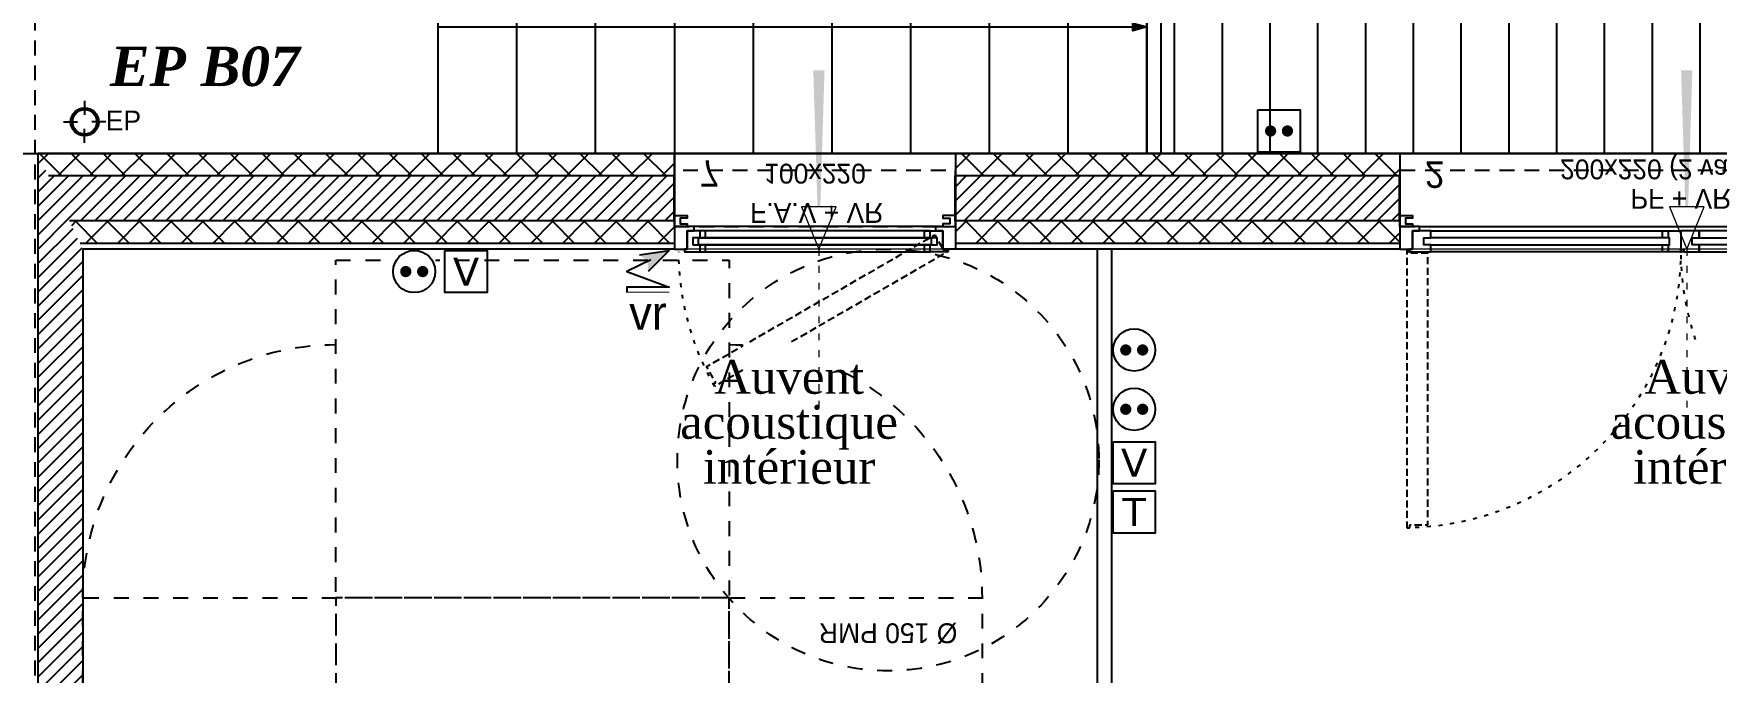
# Model space of a CAD drawing. Header units: centimetres. Extents: x -58072 to 12532, y -30603 to 6224.
# Drawn here: x 9811 to 10410, y 4733 to 4960 of the extents above; entities that cross this region are included whole.
import ezdxf

# ---------------------------------------------------------------- set-up
doc = ezdxf.new("R2010")
doc.units = ezdxf.units.CM
for name, pattern in [('ACAD_ISO03W100', [30, 12, -18]), ('Style de ligne -11', [0.347222, 0.20828, -0.138942]), ('Style de ligne -12', [0.164042, 0.054681, -0.109361]), ('Style de ligne -13', [0.147638, 0.098425, -0.049213]), ('Style de ligne -14', [0.147638, 0.098425, -0.049213]), ('Style de ligne -17', [0.347222, 0.20828, -0.138942]), ('Style de ligne -18', [0.164042, 0.054681, -0.109361]), ('Style de ligne -5', [0.20828, 0.069425, -0.138855]), ('VW-01', [0.41656, 0.20828, -0.20828])]:
    doc.linetypes.add(name, pattern=pattern)
for name, color, linetype in [('B AmÈnagement intÈrieur_Hatch', 252, 'Continuous'), ('B Aménagement intérieur', 252, 'Continuous'), ('B GÈnÈral_Hatch', 252, 'Continuous'), ('B Général', 252, 'Continuous'), ('C ANNOTATIONS-PMR', 252, 'Style de ligne -5'), ('C ANNOTATIONS-prestations', 252, 'Continuous'), ('C ANNOTATIONS-texte surfaces', 252, 'Continuous'), ('D SURFACES-shab', 252, 'Continuous'), ('prlm-EAU-EPEXT', 145, 'Continuous'), ('prlm-VMC', 93, 'Continuous')]:
    doc.layers.add(name, color=color, linetype=linetype)
doc.layers.add('prlm-ELEC-CFA', color=1, linetype='Continuous', lineweight=25)
doc.layers.add('prlm-ELEC-CFO', color=1, linetype='Continuous', lineweight=25)
doc.layers.add('prlm-ZEROPLOT', color=254, linetype='Continuous', plot=False)
doc.styles.add('Eurostile', font='Eurosti.TTF')
doc.styles.add('Eurostile (bold)', font='Eurostib.TTF')
doc.styles.add('Eurostile (italic)', font='Eurostib.TTF')
doc.styles.add('prlm-eau-ep', font='timesbi.ttf', dxfattribs={"height": 18})
doc.styles.add('prlm-elec-cfo', font='comic.ttf', dxfattribs={"height": 12})
doc.styles.add('prlm-vmc', font='pala.ttf', dxfattribs={"height": 14})
doc.styles.get("Standard").update_dxf_attribs({"font": 'isocp.shx', "height": 12})
pattern_1 = [(45, (0, 0), (2.4253472, -2.6458333), [])]
pattern_2 = [(-135, (0, 0), (5.656854, -5.656854), []), (-45, (0, 0), (-5.656854, -5.656854), [])]

# ---------------------------------------------------------------- blocks, each defined once
blk = doc.blocks.new('A 60.Groupe-7-1')
at = {"layer": 'B Général', "linetype": 'Style de ligne -11', "ltscale": 25.4}
blk.add_line((2145.67, -1173.93), (2145.67, 946.07), dxfattribs=at)
blk = doc.blocks.new('B 60.Groupe-6-1')
at = {"layer": 'B Général', "linetype": 'VW-01', "ltscale": 25.4}
blk.add_line((70, -114.99), (-70, -80.35), dxfattribs=at)
at = {"layer": 'B Général', "linetype": 'VW-01', "ltscale": 25.4, "flags": 128}
for points in [[(-70, 35), (70, 35), (70, -155), (-70, -155)], [(-70, -114.99), (70, -114.99), (70, -155), (-70, -155)]]:
    blk.add_lwpolyline(points, close=True, dxfattribs=at)
blk = doc.blocks.new('B 60.Lit 140.190_PMR 2')
at = {"layer": 'B Général', "linetype": 'VW-01', "ltscale": 25.4, "flags": 128}
for points in [[(70, 155), (-70, 155), (-70, 35), (70, 35)], [(-70, -155), (-70, 35), (-160, 35), (-160, -155)], [(160, -155), (160, 35), (70, 35), (70, -155)]]:
    blk.add_lwpolyline(points, close=True, dxfattribs=at)
at = {"layer": 'B Général', "linetype": 'VW-01', "ltscale": 25.4}
for centre, start, end in [((-70, 35), 90, 180), ((70, 35), 0, 90)]:
    blk.add_arc(centre, 90, start, end, dxfattribs=at)
at = {"layer": 'B Général'}
blk.add_blockref('B 60.Groupe-6-1', (0, 0), dxfattribs=at)
blk = doc.blocks.new('B 60.Rond 150_PMR')
at = {"layer": 'B Général', "linetype": 'VW-01', "ltscale": 25.4}
blk.add_circle((0, 0), 75, dxfattribs=at)
at = {"layer": 'B Général', "insert": (-61.5, 0), "char_height": 7.056, "attachment_point": 5, "rotation": 90, "line_spacing_factor": 0.894578, "style": 'Eurostile (italic)'}
blk.add_mtext('Ø 150 PMR', dxfattribs=at)
blk = doc.blocks.new('B 60.T2 S307 (2D)')
at = {"layer": 'B Général', "linetype": 'Continuous'}
for p, q in [((-0.43, -30.61), (-0.43, 291.51)), ((-0.43, -23.48), (-0.43, 291.51)), ((4.57, -30.61), (4.57, 291.51)), ((4.57, -30.61), (4.57, 291.51))]:
    blk.add_line(p, q, dxfattribs=at)
at = {"layer": 'D SURFACES-shab', "lineweight": 18, "flags": 128}
for points in [[(-361.57, 291.52), (-361.57, -22.48), (-0.43, -22.48), (-0.43, 34.39), (-0.43, 34.39), (-0.43, 291.52)], [(53.81, -225.58), (53.81, -285.49), (356.81, -285.59), (356.81, 291.51), (4.57, 291.51), (4.57, 34.39), (4.57, 34.39), (4.57, -30.61), (4.57, -30.61), (4.57, -158.57), (34.57, -158.57), (34.57, -225.59)]]:
    blk.add_lwpolyline(points, close=True, dxfattribs=at)
at = {"layer": 'B Général', "xscale": -1}
blk.add_blockref('B 60.Lit 140.190_PMR 2', (-201.57, 132.52), dxfattribs=at)
at = {"layer": 'C ANNOTATIONS-PMR', "ltscale": 25.4, "rotation": 90}
blk.add_blockref('B 60.Rond 150_PMR', (-75, 216.52), dxfattribs=at)
blk = doc.blocks.new('B 60.Groupe-36-1')
at = {"layer": 'B AmÈnagement intÈrieur_Hatch', "linetype": 'Continuous'}
blk.add_hatch(color=250, dxfattribs=at).paths.add_polyline_path([(10202.18, 4963.73), (10207.18, 4962.39), (10202.18, 4961.05)])
at = {"layer": 'B Aménagement intérieur', "linetype": 'Continuous'}
blk.add_line((9954.97, 4962.39), (10207.18, 4962.39), dxfattribs=at)
at = {"layer": 'B Aménagement intérieur', "flags": 128}
blk.add_lwpolyline([(10202.18, 4963.73), (10207.18, 4962.39), (10202.18, 4961.05)], close=True, dxfattribs=at)
at = {"layer": 'B Général', "linetype": 'Continuous'}
for p, q in [((9982.97, 4917.39), (9982.97, 5007.39)), ((10010.97, 4917.39), (10010.97, 5007.39)), ((10039.18, 4917.39), (10039.18, 5007.39)), ((10067.18, 4917.39), (10067.18, 5007.39)), ((10095.18, 4917.39), (10095.18, 5007.39)), ((10123.18, 4917.39), (10123.18, 5007.39)), ((10151.18, 4917.39), (10151.18, 5007.39)), ((10179.18, 4917.39), (10179.18, 5007.39))]:
    blk.add_line(p, q, dxfattribs=at)
at = {"layer": 'B Général', "linetype": 'Continuous', "flags": 128}
blk.add_lwpolyline([(9954.97, 4917.39), (9954.97, 5007.39), (10207.18, 5007.39), (10207.18, 4917.39)], close=True, dxfattribs=at)
blk = doc.blocks.new('B 60.Groupe-37-1')
at = {"layer": 'B GÈnÈral_Hatch', "linetype": 'Continuous'}
h = blk.add_hatch(dxfattribs=at)
h.set_pattern_fill('H_BARDAGE V 150', color=256, style=0, pattern_type=2)
h.set_pattern_definition([(90, (0, 0), (17, 0), [])])
h.paths.add_polyline_path([(10212.18, 5112.39), (10542.18, 5112.39), (10542.18, 4917.39), (10212.18, 4917.39)])
at = {"layer": 'B Général', "linetype": 'Continuous', "flags": 128}
for points in [[(10212.18, 5007.39), (9955.12, 5007.39), (9955.12, 5012.39), (10207.18, 5012.39), (10207.18, 5117.39), (10547.18, 5117.39), (10547.18, 4917.39), (10542.18, 4917.39), (10542.18, 5112.39), (10212.18, 5112.39)], [(10207.18, 5117.39), (10547.18, 5117.39), (10547.18, 4917.39), (10207.18, 4917.39)], [(10212.18, 5112.39), (10542.18, 5112.39), (10542.18, 4917.39), (10212.18, 4917.39)]]:
    blk.add_lwpolyline(points, close=True, dxfattribs=at)
at = {"layer": 'B Général'}
blk.add_blockref('B 60.Groupe-36-1', (0, 0), dxfattribs=at)
at = {"layer": 'C ANNOTATIONS-prestations', "insert": (9955.12, 5005.65), "char_height": 9.4074, "width": 144.6592, "attachment_point": 1, "line_spacing_factor": 0.894578, "style": 'Eurostile'}
blk.add_mtext('escalier accès jardin\\P10h de 16cm\\Pgiron 28cm', dxfattribs=at)
at = {"layer": 'C ANNOTATIONS-texte surfaces', "insert": (10481.46, 5025.52), "char_height": 9.4074, "width": 93.0436, "attachment_point": 3, "line_spacing_factor": 0.894578, "style": 'Eurostile'}
blk.add_mtext('Balcon 6,4m{\\H0.6667x;\\S2^ ;}', dxfattribs=at)
blk = doc.blocks.new('B 60.F 100x220 (all. vitrée fixe) + VR')
at = {"layer": 'B Général', "linetype": 'Continuous', "lineweight": 35}
for p, q in [((-50, 7), (-50, -9)), ((50, 7), (50, -9))]:
    blk.add_line(p, q, dxfattribs=at)
at = {"layer": 'B Général'}
blk.add_line((45, 9), (-45, 9), dxfattribs=at)
at = {"layer": 'B Général', "linetype": 'Style de ligne -14', "ltscale": 25.4, "flags": 128}
blk.add_lwpolyline([(-35.69, 65.82), (-36.19, 64.95), (-35.32, 64.45), (-38.57, 58.82), (42.63, 11.94), (45.88, 17.57), (46.75, 17.07), (47.25, 17.93)], close=True, dxfattribs=at)
at = {"layer": 'B Général', "linetype": 'Continuous', "flags": 128}
for points in [[(-39, 15.5), (-41.5, 15.5), (-41.5, 13), (-39, 13), (-39, 10.5), (-45.5, 10.5), (-45.5, 17), (-46.5, 17), (-46.5, 18), (-39, 18)], [(39, 15.5), (41.5, 15.5), (41.5, 13), (39, 13), (39, 10.5), (45.5, 10.5), (45.5, 17), (46.5, 17), (46.5, 18), (39, 18)]]:
    blk.add_lwpolyline(points, close=True, dxfattribs=at)
at = {"layer": 'B Général', "flags": 128}
for points in [[(-41, 18), (41, 18), (41, 15.5), (-41, 15.5)], [(-43, 10.5), (-43, 9), (-50, 9), (-50, 17), (-45.5, 17), (-45.5, 10.5)], [(-43.5, 15.5), (43.5, 15.5), (43.5, 13), (-43.5, 13)], [(-41, 13), (41, 13), (41, 10.5), (-41, 10.5)], [(43, 10.5), (43, 9), (50, 9), (50, 17), (45.5, 17), (45.5, 10.5)], [(-50, 9), (-50, 5), (-45.5, 5), (-45.5, 6), (-48, 6), (-48, 8), (-45.5, 8), (-45.5, 9)], [(50, 9), (50, 5), (45.5, 5), (45.5, 6), (48, 6), (48, 8), (45.5, 8), (45.5, 9)]]:
    blk.add_lwpolyline(points, close=True, dxfattribs=at)
at = {"layer": 'B Général', "linetype": 'Style de ligne -17', "ltscale": 25.4, "flags": 128}
blk.add_lwpolyline([(-50, 9), (50, 9), (50, -11), (-50, -11)], close=True, dxfattribs=at)
at = {"layer": 'B Général', "flags": 128}
blk.add_lwpolyline([(-50, -9), (-50, -17), (50, -17), (50, -9)], dxfattribs=at)
at = {"layer": 'B Général'}
blk.add_circle((47, 17.5), 0.5, dxfattribs=at)
at = {"layer": 'B Général', "linetype": 'Style de ligne -18', "ltscale": 25.4}
blk.add_arc((49, 17.5), 97.5, 150.29382, 179.70618, dxfattribs=at)
at = {"layer": 'B Général', "insert": (-23.11, 7.69), "char_height": 7.056, "attachment_point": 1, "line_spacing_factor": 0.894578, "style": 'Eurostile'}
blk.add_mtext('F.A.V + VR', dxfattribs=at)
at = {"layer": 'C ANNOTATIONS-prestations', "insert": (-41.15, -5.19), "char_height": 9.41, "attachment_point": 1, "rotation": 360, "line_spacing_factor": 0.894578, "style": 'Eurostile (bold)'}
blk.add_mtext('7', dxfattribs=at)
at = {"layer": 'C ANNOTATIONS-prestations', "insert": (0, -6.31), "char_height": 7.056, "width": 100, "attachment_point": 2, "rotation": 360, "line_spacing_factor": 0.894578, "style": 'Eurostile'}
blk.add_mtext('100x220', dxfattribs=at)
blk = doc.blocks.new('B 60.PF 200.220 + VR')
at = {"layer": 'B Général', "linetype": 'Continuous'}
for p, q in [((-100, 7), (-100, 17)), ((100, 7), (100, 17))]:
    blk.add_line(p, q, dxfattribs=at)
at = {"layer": 'B Général', "linetype": 'Continuous', "lineweight": 35}
for p, q in [((-100, 7), (-100, -9)), ((100, 7), (100, -9))]:
    blk.add_line(p, q, dxfattribs=at)
at = {"layer": 'B Général'}
blk.add_line((-93, 9), (97, 9), dxfattribs=at)
at = {"layer": 'B Général', "linetype": 'Style de ligne -13', "ltscale": 25.4, "flags": 128}
for points in [[(-97.5, 116.12), (-96.5, 116.12), (-96.5, 115.12), (-90, 115.12), (-90, 18.5), (-96.5, 18.5), (-96.5, 17.5), (-97.5, 17.5)], [(97.5, 116.12), (96.5, 116.12), (96.5, 115.12), (90, 115.12), (90, 18.5), (96.5, 18.5), (96.5, 17.5), (97.5, 17.5)]]:
    blk.add_lwpolyline(points, close=True, dxfattribs=at)
at = {"layer": 'B Général', "linetype": 'Continuous', "flags": 128}
for points in [[(-89, 15.5), (-91.5, 15.5), (-91.5, 13), (-89, 13), (-89, 10.5), (-95.5, 10.5), (-95.5, 17), (-96.5, 17), (-96.5, 18), (-89, 18)], [(-6.5, 15.5), (-4, 15.5), (-4, 13), (-6.5, 13), (-6.5, 10.5), (0, 10.5), (0, 17), (1, 17), (1, 18), (-6.5, 18)], [(6.5, 15.5), (4, 15.5), (4, 13), (6.5, 13), (6.5, 10.5), (0, 10.5), (0, 17), (1, 17), (1, 18), (6.5, 18)], [(89, 15.5), (91.5, 15.5), (91.5, 13), (89, 13), (89, 10.5), (95.5, 10.5), (95.5, 17), (96.5, 17), (96.5, 18), (89, 18)]]:
    blk.add_lwpolyline(points, close=True, dxfattribs=at)
at = {"layer": 'B Général', "flags": 128}
for points in [[(-4.5, 18), (-89, 18), (-89, 15.5), (-4.5, 15.5)], [(6.5, 18), (93, 18), (93, 15.5), (6.5, 15.5)], [(-93, 10.5), (-93, 9), (-100, 9), (-100, 17), (-95.5, 17), (-95.5, 10.5)], [(-4.5, 13), (-89, 13), (-89, 10.5), (-4.5, 10.5)], [(6.5, 13), (93, 13), (93, 10.5), (6.5, 10.5)], [(93, 10.5), (93, 9), (100, 9), (100, 17), (95.5, 17), (95.5, 10.5)], [(-100, 9), (-100, 5), (-95.5, 5), (-95.5, 6), (-98, 6), (-98, 8), (-95.5, 8), (-95.5, 9)], [(100, 9), (100, 5), (95.5, 5), (95.5, 6), (98, 6), (98, 8), (95.5, 8), (95.5, 9)]]:
    blk.add_lwpolyline(points, close=True, dxfattribs=at)
at = {"layer": 'B Général', "linetype": 'Style de ligne -11', "ltscale": 25.4, "flags": 128}
blk.add_lwpolyline([(-100, 9), (100, 9), (100, -11), (-100, -11)], close=True, dxfattribs=at)
at = {"layer": 'B Général', "flags": 128}
blk.add_lwpolyline([(100, -9), (100, -17), (-100, -17), (-100, -9)], dxfattribs=at)
at = {"layer": 'B Général'}
for centre in [(-97, 17.5), (97, 17.5)]:
    blk.add_circle(centre, 0.5, dxfattribs=at)
at = {"layer": 'B Général', "linetype": 'Style de ligne -12', "ltscale": 25.4}
for centre, start, end in [((-98.46, 17.77), 359.55233, 89.0018), ((98.46, 17.77), 90.9982, 180.44847)]:
    blk.add_arc(centre, 98.37, start, end, dxfattribs=at)
at = {"layer": 'B Général', "insert": (0, 2.65), "char_height": 7.056, "attachment_point": 2, "rotation": 360, "line_spacing_factor": 0.894578, "style": 'Eurostile'}
blk.add_mtext('PF + VR', dxfattribs=at)
at = {"layer": 'C ANNOTATIONS-prestations', "rotation": 360, "line_spacing_factor": 0.894578}
for s, insert, char_height, attachment_point, style in [('2', (-91.15, -4.77), 9.41, 1, 'Eurostile (bold)'), ('200x220 (2 vantaux) ', (0, -7.83), 7.0556, 2, 'Eurostile')]:
    blk.add_mtext(s, dxfattribs=dict(at, insert=insert, char_height=char_height, attachment_point=attachment_point, style=style))
blk = doc.blocks.new('B 60.EP')
at = {"layer": 'B Général', "linetype": 'Continuous'}
for p, q in [((0, 7.5), (0, 2.5)), ((-7.5, 0), (-2.5, 0)), ((7.5, 0), (2.5, 0)), ((0, -7.5), (0, -2.5))]:
    blk.add_line(p, q, dxfattribs=at)
at = {"layer": 'B Général', "linetype": 'Continuous', "flags": 128}
for points in [[(-5, 0, -1), (5, 0, -1)], [(-4.33, 0, -1), (4.33, 0, -1)]]:
    blk.add_lwpolyline(points, format="xyb", close=True, dxfattribs=at)
at = {"layer": 'C ANNOTATIONS-prestations', "insert": (7.5, 3.99), "char_height": 7.056, "attachment_point": 1, "line_spacing_factor": 0.894578, "style": 'Eurostile'}
blk.add_mtext('EP', dxfattribs=at)
blk = doc.blocks.new('B 60.Groupe-44-1')
at = {"layer": 'B Général', "linetype": 'Style de ligne -11', "ltscale": 25.4}
blk.add_line((2145.67, -1173.93), (2145.67, 946.07), dxfattribs=at)
blk = doc.blocks.new('xi.EA')
at = {"layer": 'prlm-VMC', "color": 0, "linetype": 'ByBlock', "lineweight": 5, "flags": 128}
blk.add_lwpolyline([(-6.17, -15), (6.17, -15), (0, 0)], close=True, dxfattribs=at)
at = {"layer": 'prlm-VMC', "color": 0, "linetype": 'ByBlock', "lineweight": -2, "flags": 128}
blk.add_lwpolyline([(0, -15, 1, 4, 0), (0, -63.63, 1, 1, 0)], format="xyseb", dxfattribs=at)
at = {"layer": 'prlm-VMC', "color": 0, "linetype": 'ByBlock', "lineweight": 5}
blk.add_solid([(0, 0), (6.17, -15), (-6.17, -15), (0, 0)], dxfattribs=at)
at = {"layer": 'prlm-ZEROPLOT', "color": 250, "linetype": 'ACAD_ISO03W100', "lineweight": 0, "ltscale": 0.2}
blk.add_lwpolyline([(0, 0), (0, 60)], dxfattribs=at)
blk = doc.blocks.new('xi.epext')
at = {"layer": 'prlm-EAU-EPEXT', "color": 0, "linetype": 'ByBlock', "lineweight": -2}
blk.add_circle((0, 0), 5, dxfattribs=at)
blk = doc.blocks.new('xi.PC-EXT')
at = {"layer": 'prlm-ELEC-CFO', "color": 0, "linetype": 'ByBlock', "lineweight": -2, "flags": 128}
blk.add_lwpolyline([(-7.5, 7.5), (7.5, 7.5), (7.5, -7.5), (-7.5, -7.5)], close=True, dxfattribs=at)
at = {"layer": 'prlm-ELEC-CFO', "color": 0, "linetype": 'ByBlock', "lineweight": 5, "const_width": 2}
for points in [[(-4, 0, 1), (-2, 0, 1)], [(2, 0, 1), (4, 0, 1)]]:
    blk.add_lwpolyline(points, format="xyb", close=True, dxfattribs=at)
blk = doc.blocks.new('xi.PC')
at = {"color": 0, "lineweight": 5}
blk.add_wipeout([(-7.5, -7.5), (7.5, -7.5), (7.5, 7.5), (-7.5, 7.5)], dxfattribs=at).dxf.layer = 'prlm-ELEC-CFO'
at = {"layer": 'prlm-ELEC-CFO', "color": 0, "linetype": 'ByBlock', "lineweight": 5, "const_width": 2}
for points in [[(-4, 0, 1), (-2, 0, 1)], [(2, 0, 1), (4, 0, 1)]]:
    blk.add_lwpolyline(points, format="xyb", close=True, dxfattribs=at)
at = {"layer": 'prlm-ELEC-CFO', "color": 0, "linetype": 'ByBlock', "lineweight": -2}
blk.add_circle((0, 0), 7.5, dxfattribs=at)
blk = doc.blocks.new('xi.TV')
at = {"layer": 'prlm-ELEC-CFA', "color": 0, "linetype": 'ByBlock', "lineweight": -2, "flags": 128}
blk.add_lwpolyline([(-7.5, 7.5), (7.5, 7.5), (7.5, -7.5), (-7.5, -7.5)], close=True, dxfattribs=at)
at = {"layer": 'prlm-ELEC-CFA', "color": 0, "linetype": 'ByBlock', "insert": (0, 0), "char_height": 10, "width": 11.36, "attachment_point": 5}
blk.add_mtext('{\\fVerdana|b0|i0|c0|p34;V}', dxfattribs=at)
blk = doc.blocks.new('xi.VR')
at = {"layer": 'prlm-ELEC-CFO', "lineweight": 5}
blk.add_hatch(color=0, dxfattribs=at).paths.add_polyline_path([(-3, 6), (-0.1, 3.7), (0, 0), (7.5, 7.5)])
at = {"layer": 'prlm-ELEC-CFO', "color": 0}
for points in [[(-3, 6), (7.5, 7.5), (0, 0)], [(0.95, 4.23), (-7.5, 0), (7.5, -5.5), (-7.5, -5.5), (-7.5, -7.5), (7.5, -7.5)]]:
    blk.add_lwpolyline(points, dxfattribs=at)
blk = doc.blocks.new('xi.TEL')
at = {"layer": 'prlm-ELEC-CFA', "color": 0, "linetype": 'ByBlock', "lineweight": -2, "flags": 128}
blk.add_lwpolyline([(-7.5, 7.5), (7.5, 7.5), (7.5, -7.5), (-7.5, -7.5)], close=True, dxfattribs=at)
at = {"layer": 'prlm-ELEC-CFA', "color": 0, "linetype": 'ByBlock', "insert": (0, 0), "char_height": 10, "width": 11.36, "attachment_point": 5}
blk.add_mtext('{\\fVerdana|b0|i0|c0|p34;T}', dxfattribs=at)

msp = doc.modelspace()

# ---------------------------------------------------------------- hatches: boundary and pattern name
at = {"layer": 'B GÈnÈral_Hatch', "linetype": 'Continuous'}
h = msp.add_hatch(dxfattribs=at)
h.set_pattern_fill('50_BETON', color=256, style=0, pattern_type=2)
h.set_pattern_definition(pattern_1)
h.paths.add_polyline_path([(9828.484, 4883.389), (9812.484, 4917.389), (9812.484, 4299.307), (9828.484, 4299.307)])
h = msp.add_hatch(dxfattribs=at)
h.set_pattern_fill('02_ISOLANT', color=256, angle=-180, style=0, pattern_type=2)
h.set_pattern_definition([(-135, (0, 0), (5.656854, -5.656854), []), (-45, (0, 0), (-5.656854, -5.656854), [])])
h.paths.add_polyline_path([(10039.037, 4909.389), (10039.037, 4917.389), (9812.484, 4917.389), (9816.249, 4909.389)])
h = msp.add_hatch(dxfattribs=at)
h.set_pattern_fill('02_ISOLANT', color=256, angle=-180, style=0, pattern_type=2)
h.set_pattern_definition(pattern_2)
h.paths.add_polyline_path([(10297.178, 4909.389), (10297.178, 4917.389), (10139.037, 4917.389), (10139.037, 4909.389)])
h = msp.add_hatch(dxfattribs=at)
h.set_pattern_fill('50_BETON', color=256, style=0, pattern_type=2)
h.set_pattern_definition(pattern_1)
h.paths.add_polyline_path([(10039.037, 4893.389), (10039.037, 4909.389), (9816.249, 4909.389), (9823.778, 4893.389)])
h = msp.add_hatch(dxfattribs=at)
h.set_pattern_fill('50_BETON', color=256, style=0, pattern_type=2)
h.set_pattern_definition(pattern_1)
h.paths.add_polyline_path([(10297.178, 4893.389), (10297.178, 4909.389), (10139.037, 4909.389), (10139.037, 4893.389)])
h = msp.add_hatch(dxfattribs=at)
h.set_pattern_fill('02_ISOLANT', color=256, angle=-180, style=0, pattern_type=2)
h.set_pattern_definition([(-135, (0, 0), (5.656854, -5.656854), []), (-45, (0, 0), (-5.656854, -5.656854), [])])
h.paths.add_polyline_path([(10039.037, 4885.389), (10039.037, 4893.389), (9823.778, 4893.389), (9827.543, 4885.389)])
h = msp.add_hatch(dxfattribs=at)
h.set_pattern_fill('02_ISOLANT', color=256, angle=-180, style=0, pattern_type=2)
h.set_pattern_definition(pattern_2)
h.paths.add_polyline_path([(10297.178, 4885.389), (10297.178, 4893.389), (10139.037, 4893.389), (10139.037, 4885.389)])

# ---------------------------------------------------------------- linework, layer by layer
at = {"layer": 'B Général', "linetype": 'Continuous', "lineweight": 18}
for p, q in [((9812.484, 4917.389), (9812.484, 4299.307)), ((10039.037, 4909.389), (9816.249, 4909.389)), ((10297.178, 4909.389), (10139.037, 4909.389)), ((10039.037, 4893.389), (9823.778, 4893.389)), ((10297.178, 4893.389), (10139.037, 4893.389)), ((9828.484, 4883.389), (9828.484, 4299.307))]:
    msp.add_line(p, q, dxfattribs=at)
at = {"layer": 'B Général', "linetype": 'Continuous'}
for p, q in [((9812.484, 4917.389), (9812.484, 4299.307)), ((10039.037, 4917.389), (9812.484, 4917.389)), ((10039.037, 4917.389), (9812.484, 4917.389)), ((10039.037, 4917.389), (10039.037, 4883.389)), ((10297.178, 4917.389), (10139.037, 4917.389)), ((10139.037, 4917.389), (10139.037, 4883.389)), ((10297.178, 4917.389), (10139.037, 4917.389)), ((10297.178, 4917.389), (10297.178, 4883.389)), ((10039.037, 4909.389), (9816.249, 4909.389)), ((10297.178, 4909.389), (10139.037, 4909.389)), ((10039.037, 4893.389), (9823.778, 4893.389)), ((10297.178, 4893.389), (10139.037, 4893.389)), ((10039.037, 4885.389), (9827.543, 4885.389)), ((10039.037, 4885.389), (9827.543, 4885.389)), ((9828.484, 4883.389), (9828.484, 4299.307)), ((10039.037, 4883.389), (9828.484, 4883.389)), ((10039.037, 4883.389), (9828.484, 4883.389)), ((10297.178, 4885.389), (10139.037, 4885.389)), ((10297.178, 4885.389), (10139.037, 4885.389)), ((10297.178, 4883.389), (10139.037, 4883.389)), ((10297.178, 4883.389), (10139.037, 4883.389))]:
    msp.add_line(p, q, dxfattribs=at)
at = {"layer": 'prlm-ZEROPLOT'}
msp.add_lwpolyline([(8418.485, 4917.388), (11031.388, 4917.388), (11031.388, 5117.389), (8418.485, 5117.389)], close=True, dxfattribs=at)

# ---------------------------------------------------------------- block references
at = {"layer": 'B Aménagement intérieur'}
msp.add_blockref('B 60.T2 S307 (2D)', (10190.054, 4591.874), dxfattribs=at)
at = {"layer": 'B Général'}
for name, p in [('B 60.Groupe-44-1', (7665.813, 4459.319)), ('A 60.Groupe-7-1', (7665.813, 4459.319)), ('B 60.Groupe-37-1', (0, 0)), ('B 60.EP', (9829.135, 4928.645))]:
    msp.add_blockref(name, p, dxfattribs=at)
at = {"layer": 'B Général', "xscale": -1, "rotation": 180.00000000001}
for name, p in [('B 60.F 100x220 (all. vitrée fixe) + VR', (10089.037, 4900.389)), ('B 60.PF 200.220 + VR', (10397.178, 4900.389))]:
    msp.add_blockref(name, p, dxfattribs=at)
at = {"layer": 'prlm-EAU-EPEXT'}
msp.add_blockref('xi.epext', (9829.135, 4928.645), dxfattribs=at)
at = {"layer": 'prlm-ELEC-CFA'}
for name, p in [('xi.TV', (9964.862, 4875.389)), ('xi.TV', (10202.624, 4807.386)), ('xi.TEL', (10202.624, 4789.907))]:
    msp.add_blockref(name, p, dxfattribs=at)
at = {"layer": 'prlm-ELEC-CFO'}
for name, p in [('xi.PC-EXT', (10254.161, 4925.389)), ('xi.VR', (10029.611, 4875.388))]:
    msp.add_blockref(name, p, dxfattribs=at)

# ---------------------------------------------------------------- texts
at = {"layer": 'prlm-EAU-EPEXT', "insert": (9838.121, 4955.389), "char_height": 14, "width": 86.19473, "attachment_point": 1, "style": 'prlm-eau-ep'}
msp.add_mtext('EP B07', dxfattribs=at)

# ---------------------------------------------------------------- next in the draw order: texts
at = {"layer": 'prlm-VMC', "char_height": 12, "width": 20.51, "attachment_point": 5, "line_spacing_factor": 0.8, "style": 'prlm-vmc', "bg_fill": 2}
for insert in [(10079.807, 4821.838), (10410.859, 4821.838)]:
    msp.add_mtext('Auvent acoustique intérieur', dxfattribs=dict(at, insert=insert))

# ---------------------------------------------------------------- next in the draw order: linework, layer by layer
at = {"layer": 'prlm-ZEROPLOT'}
msp.add_lwpolyline([(8418.485, 4917.388), (10859.388, 4917.388), (10859.389, 3517.39), (9818.485, 3517.39), (9818.485, 2192.491), (8418.485, 2192.491)], close=True, dxfattribs=at)

# ---------------------------------------------------------------- next in the draw order: block references
at = {"layer": 'prlm-VMC'}
for p, rotation in [((10090.427, 4883.388), 179.9998316669195), ((10399.243, 4883.388), 180.0001724331103)]:
    msp.add_blockref('xi.EA', p, dxfattribs=dict(at, rotation=rotation))

# ---------------------------------------------------------------- next in the draw order: block references
at = {"layer": 'prlm-ELEC-CFO'}
for p in [(9946.415, 4875.389), (10202.624, 4847.509), (10202.624, 4826.418)]:
    msp.add_blockref('xi.PC', p, dxfattribs=at)

# ---------------------------------------------------------------- next in the draw order: texts
at = {"layer": 'prlm-ELEC-CFO', "lineweight": 20, "insert": (10029.611, 4860.671), "char_height": 12, "attachment_point": 5, "line_spacing_factor": 0.8, "style": 'prlm-elec-cfo', "bg_fill": 3, "box_fill_scale": 1.1, "bg_fill_color": 256, "bg_fill_transparency": 0}
msp.add_mtext('vr', dxfattribs=at)

doc.saveas('drawing.dxf')
